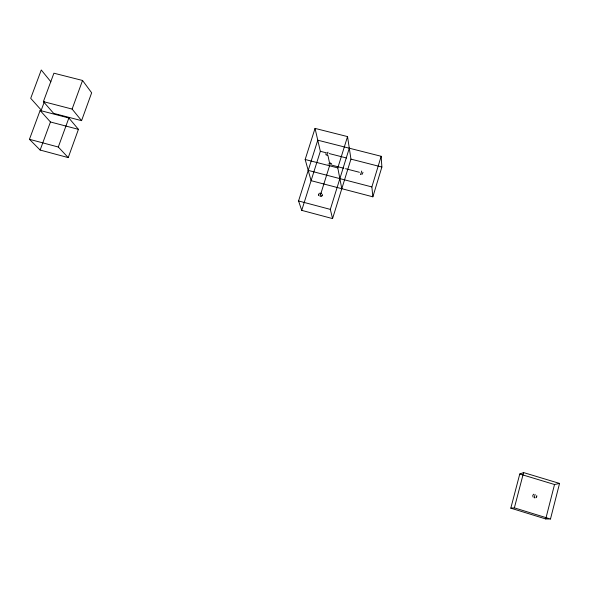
<?xml version="1.0" encoding="UTF-8"?>
<svg xmlns="http://www.w3.org/2000/svg" width="589" height="589" viewBox="0 0 589 589"><rect width="100%" height="100%" fill="white"/><g stroke="black" fill="none" stroke-linecap="round" stroke-linejoin="round"><path stroke-width="0.88" d="M318.885 195.607L318.804 194.031M321.042 193.531L320.983 192.934L320.114 196.483M330.422 163.514L330.377 162.888L329.509 166.437M534.245 497.418L534.267 497.97L535.099 494.318M362.154 174.315L362.993 172.282M550.479 519.012L559.55 483.429L523.599 472.577L519.77 474.005L510.81 508.16L545.731 518.946L550.479 519.012L514.366 507.865L510.81 508.16M545.731 518.946L554.529 484.519L559.55 483.429M514.366 507.865L523.599 472.577M328.139 164.198L328.279 163.816M372.859 196.814L371.865 186.934L381.171 156.291L317.773 140.197L298.557 200.952L301.73 210.361L332.564 218.6L350.948 159.118L347.539 136.589L315.041 128.402L305.168 159.494L311.088 180.668L372.859 196.814L381.878 167.033L381.171 156.291M332.564 218.6L330.326 209.389L349.292 148.2M320.769 193.891L329.641 165.509M341.804 188.694L337.799 167.909L347.539 136.589M301.73 210.361L320.342 151.292L315.041 128.402M535.835 497.83L536.704 496.836M536.667 496.947L536.793 495.57M68.221 157.602L78.433 129.352L68.869 117.999L40.118 110.482L29.45 139.306L40.14 150.048L68.221 157.602L58.296 147.022L29.45 139.306M81.576 120.664L91.656 92.797L82.541 80.465L53.916 73.198L43.395 101.617L53.621 113.353L81.576 120.664L72.116 109.075L43.395 101.617M58.296 147.022L68.869 117.999M72.116 109.075L82.541 80.465M40.14 150.048L50.448 121.982L40.118 110.482M44.455 101.499L41.267 110.128L30.709 98.326L41.267 69.988L50.912 81.827M360.998 174.094L360.704 174.535L361.712 171.038M320.976 196.52L322.139 195.592L322.301 194.282M327.418 155.172C326.394 156.497 327.624 151.189 328.132 152.242M321.844 196.012L322.139 195.592M319.113 193.531L319.532 193.163M533.722 494.178L532.78 495.386L533.001 496.961M320.342 151.292L326.468 152.853M329.089 153.53L346.575 157.999M350.948 159.118L381.878 167.033M331.644 165.126L343.807 168.255M345.544 168.704L359.452 172.29M305.168 159.494L337.799 167.909M308.216 170.398L371.865 186.934M50.448 121.982L78.433 129.352M298.557 200.952L330.326 209.389M519.77 474.005L554.529 484.519M326.24 155.121L325.68 153.758M331.195 163.352L331.688 164.221M327.933 155.437L329.722 163.838M318.656 194.672L318.708 195.18"/></g></svg>
